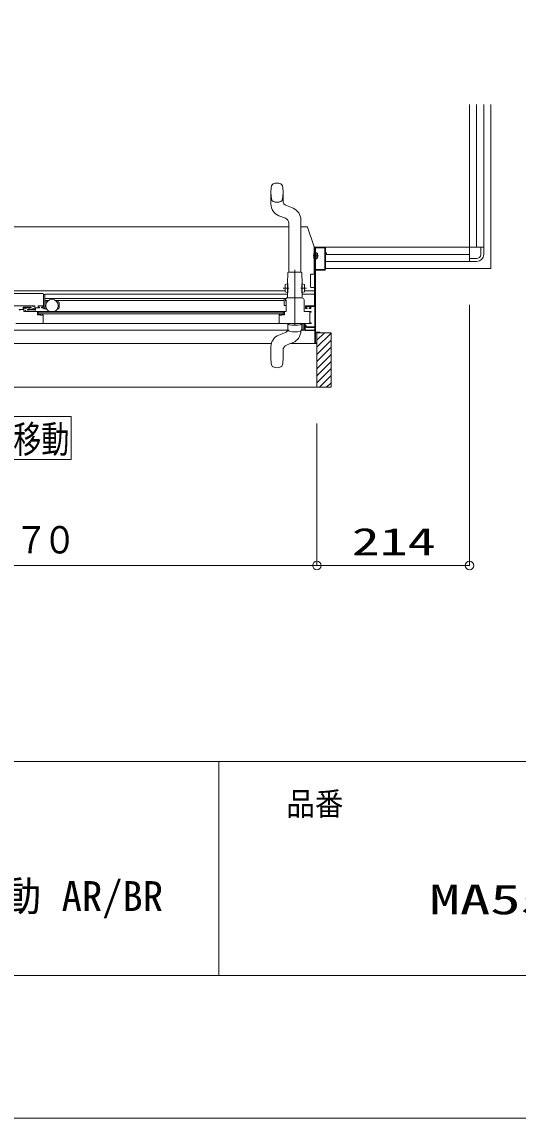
# Model space of a CAD drawing. Units: millimetres on the paper. Extents: x -305 to 305, y -152 to 152.
# Drawn here: x -84.8 to -50, y -148.5 to -71.6 of the extents above; entities that cross this region are included whole.
import ezdxf
from ezdxf.enums import TextEntityAlignment as Align

# ---------------------------------------------------------------- set-up
doc = ezdxf.new("R2010")
doc.units = ezdxf.units.MM
for name, pattern in [('DASHED2', [3, 2, -1]), ('LONG_CHAIN', [21, 18, -1, 1, -1]), ('LONG_DOUBLE_CHAIN', [21.8, 18, -1, 0.6, -0.6, 0.6, -1])]:
    doc.linetypes.add(name, pattern=pattern)
for name, color, linetype, lineweight in [('0-0_0', 7, 'Continuous', 9), ('0-1_VIEW0001', 7, 'Continuous', 9), ('0-2_1図面枠', 7, 'Continuous', 9), ('0-3_図面枠', 3, 'Continuous', 9), ('0-4_DEFPOINTS', 7, 'Continuous', 9)]:
    doc.layers.add(name, color=color, linetype=linetype, lineweight=lineweight)
doc.styles.add('ＭＳ ゴシック', font='')
doc.styles.get('ＭＳ ゴシック').set_extended_font_data('MS Gothic')

# ---------------------------------------------------------------- blocks, each defined once
blk = doc.blocks.new('_ORIGIN')
at = {"layer": '0-0_0'}
blk.add_line((0, 0), (-1, 0), dxfattribs=at)
blk.add_circle((0, 0), 0.5, dxfattribs=at)

msp = doc.modelspace()

# ---------------------------------------------------------------- linework, layer by layer
at = {"layer": '0-0_0'}
msp.add_line((-71.017, -123.498), (-71.017, -138.498), dxfattribs=at)
at = {"layer": '0-1_VIEW0001'}
for p, q in [((-53.434, -88.426), (-53.434, -77.426)), ((-52.934, -87.426), (-52.934, -77.426)), ((-52.434, -77.426), (-52.434, -87.426)), ((-52.434, -87.426), (-52.434, -77.426)), ((-64.319, -89.274), (-64.319, -87.392)), ((-52.434, -87.426), (-64.319, -87.426)), ((-64.319, -87.426), (-63.584, -87.426)), ((-64.234, -88.966), (-64.234, -87.486)), ((-64.219, -87.471), (-63.594, -87.471)), ((-63.579, -87.486), (-63.579, -88.966)), ((-63.534, -87.476), (-63.534, -87.826)), ((-52.834, -87.426), (-52.434, -87.426)), ((-52.634, -87.426), (-52.634, -87.926)), ((-52.434, -87.426), (-52.434, -87.926)), ((-64.322, -87.726), (-64.309, -87.726)), ((-64.284, -87.726), (-64.304, -87.726)), ((-64.284, -88.326), (-64.304, -88.326)), ((-64.269, -87.809), (-64.25, -87.809)), ((-64.269, -88.244), (-64.25, -88.244)), ((-64.134, -87.851), (-64.213, -87.792)), ((-64.134, -88.201), (-64.213, -88.261)), ((-64.134, -88.201), (-64.134, -87.851)), ((-64.084, -87.851), (-64.134, -87.851)), ((-64.084, -88.201), (-64.134, -88.201)), ((-64.084, -87.851), (-64.084, -88.201)), ((-63.534, -87.826), (-63.459, -87.826)), ((-63.534, -87.866), (-63.534, -88.976)), ((-53.434, -87.926), (-63.534, -87.926)), ((-53.434, -88.426), (-53.434, -88.026)), ((-52.934, -88.226), (-53.434, -88.226)), ((-63.594, -88.981), (-64.219, -88.981)), ((-63.534, -88.426), (-53.434, -88.426)), ((-53.434, -88.426), (-63.534, -88.426)), ((-53.434, -88.426), (-52.934, -88.426)), ((-64.584, -90.202), (-64.584, -89.364)), ((-64.369, -89.315), (-64.534, -89.315)), ((-64.307, -91.526), (-64.307, -89.255)), ((-103.434, -90.676), (-83.359, -90.676)), ((-64.307, -90.252), (-64.535, -90.252)), ((-83.309, -91.566), (-83.309, -90.726)), ((-83.239, -90.741), (-83.284, -90.741)), ((-83.214, -91.711), (-83.214, -90.727)), ((-83.046, -91.246), (-83.214, -91.246)), ((-82.966, -91.172), (-83.209, -91.172)), ((-66.434, -91.172), (-82.462, -91.172)), ((-82.264, -91.246), (-82.382, -91.246)), ((-82.214, -91.686), (-82.214, -91.296)), ((-66.344, -91.186), (-66.284, -91.186)), ((-66.319, -91.151), (-66.299, -91.151)), ((-66.284, -91.166), (-66.284, -91.911)), ((-53.434, -91.466), (-53.434, -109.746)), ((-103.643, -91.526), (-84.059, -91.526)), ((-66.299, -91.926), (-84.559, -91.926)), ((-84.434, -91.813), (-84.434, -91.816)), ((-84.419, -91.831), (-84.404, -91.831)), ((-84.385, -91.816), (-83.934, -91.816)), ((-84.251, -91.686), (-84.324, -91.686)), ((-84.074, -91.776), (-84.269, -91.776)), ((-84.192, -91.654), (-84.244, -91.684)), ((-84.059, -91.536), (-84.059, -91.576)), ((-84.059, -91.751), (-84.059, -91.761)), ((-84.049, -91.586), (-84.029, -91.586)), ((-84.019, -91.576), (-84.019, -91.536)), ((-84.019, -91.761), (-84.019, -91.751)), ((-84.009, -91.526), (-83.929, -91.526)), ((-83.929, -91.776), (-84.004, -91.776)), ((-83.914, -91.541), (-83.914, -91.761)), ((-83.914, -91.831), (-83.894, -91.831)), ((-83.869, -91.806), (-83.869, -91.681)), ((-83.854, -91.666), (-83.609, -91.666)), ((-83.739, -91.981), (-66.404, -91.981)), ((-83.689, -92.106), (-83.689, -91.981)), ((-83.689, -92.106), (-66.454, -92.106)), ((-83.684, -91.611), (-83.684, -91.551)), ((-83.609, -91.626), (-83.669, -91.626)), ((-83.659, -91.526), (-83.384, -91.526)), ((-83.599, -91.656), (-83.599, -91.636)), ((-83.53, -92.165), (-83.492, -92.18)), ((-83.486, -92.181), (-83.414, -92.181)), ((-83.449, -91.636), (-83.449, -91.656)), ((-83.409, -91.626), (-83.439, -91.626)), ((-83.439, -91.666), (-83.409, -91.666)), ((-83.434, -91.676), (-83.329, -91.676)), ((-83.389, -92.156), (-83.389, -92.151)), ((-83.379, -92.141), (-83.378, -92.141)), ((-83.371, -92.144), (-83.356, -92.152)), ((-83.359, -91.551), (-83.359, -91.576)), ((-83.349, -92.165), (-83.349, -92.731)), ((-83.304, -91.711), (-83.304, -91.701)), ((-83.239, -91.736), (-83.279, -91.736)), ((-83.239, -91.736), (-83.101, -91.736)), ((-82.328, -91.736), (-82.264, -91.736)), ((-66.773, -92.144), (-66.787, -92.152)), ((-66.764, -92.141), (-66.765, -92.141)), ((-66.754, -92.156), (-66.754, -92.151)), ((-66.657, -92.181), (-66.729, -92.181)), ((-66.613, -92.165), (-66.652, -92.18)), ((-66.414, -92.161), (-66.595, -92.161)), ((-66.454, -92.106), (-66.454, -91.981)), ((-66.409, -91.524), (-66.284, -91.524)), ((-66.404, -91.981), (-66.404, -92.151)), ((-64.574, -91.926), (-65.034, -91.926)), ((-65.004, -91.932), (-65.004, -91.931)), ((-64.559, -91.576), (-64.559, -91.726)), ((-64.574, -92.776), (-85.259, -92.776)), ((-83.339, -92.741), (-83.319, -92.741)), ((-83.309, -92.751), (-83.309, -92.776)), ((-66.184, -92.776), (-66.184, -92.851)), ((-66.184, -92.851), (-66.166, -93.199)), ((-65.202, -93.199), (-65.184, -92.851)), ((-65.184, -92.851), (-65.184, -92.776)), ((-65.004, -93.211), (-65.004, -92.776)), ((-64.957, -92.777), (-64.957, -93.256)), ((-64.859, -93.001), (-64.284, -93.001)), ((-122.434, -93.237), (-66.155, -93.237)), ((-66.806, -93.589), (-66.346, -93.406)), ((-66.075, -93.312), (-66.076, -93.312)), ((-65.21, -93.237), (-64.309, -93.237)), ((-65.206, -93.224), (-65.104, -93.224)), ((-64.957, -93.256), (-64.859, -93.276)), ((-64.854, -93.276), (-64.557, -93.276)), ((-64.557, -93.256), (-64.332, -93.256)), ((-64.557, -93.276), (-64.557, -93.256)), ((-64.307, -93.231), (-64.307, -93.196)), ((-63.134, -93.426), (-64.234, -93.426)), ((-64.234, -93.426), (-64.234, -94.126)), ((-63.949, -93.426), (-64.219, -93.426)), ((-64.134, -97.247), (-64.134, -93.426)), ((-64.134, -93.946), (-63.614, -93.426)), ((-64.134, -94.446), (-63.134, -93.447)), ((-63.134, -97.247), (-63.134, -93.426)), ((-122.434, -94.177), (-67.33, -94.177)), ((-67.359, -95.201), (-67.359, -94.402)), ((-66.272, -94.291), (-66.07, -94.211)), ((-64.134, -94.178), (-65.988, -94.178)), ((-64.234, -94.126), (-64.134, -94.126)), ((-64.134, -94.946), (-63.134, -93.946)), ((-64.134, -94.141), (-64.134, -94.161)), ((-64.134, -95.446), (-63.134, -94.447)), ((-66.509, -94.64), (-66.509, -95.201)), ((-64.134, -95.947), (-63.134, -94.947)), ((-64.134, -96.441), (-63.134, -95.441)), ((-64.134, -96.936), (-63.134, -95.936)), ((-63.95, -97.247), (-63.134, -96.431)), ((-123.609, -97.247), (-63.134, -97.247)), ((-63.455, -97.247), (-63.134, -96.926)), ((-105.372, -99.309), (-81.372, -99.309)), ((-81.372, -102.309), (-81.372, -99.309)), ((-64.134, -99.787), (-64.134, -109.746)), ((-64.134, -99.787), (-64.134, -109.746)), ((-105.372, -102.309), (-81.372, -102.309)), ((-64.734, -109.746), (-122.029, -109.746)), ((-54.034, -109.746), (-63.534, -109.746))]:
    msp.add_line(p, q, dxfattribs=at)
at = {"layer": '0-1_VIEW0001', "linetype": 'LONG_DOUBLE_CHAIN'}
for p, q in [((-51.934, -77.426), (-51.934, -88.926)), ((-64.404, -88.026), (-64.036, -88.026)), ((-63.534, -88.926), (-51.934, -88.926))]:
    msp.add_line(p, q, dxfattribs=at)
at = {"layer": '0-1_VIEW0001', "color": 5}
for p, q in [((-67.36, -83.601), (-67.36, -84.401)), ((-66.51, -83.601), (-66.51, -84.163)), ((-65.813, -84.694), (-66.273, -84.511)), ((-66.347, -85.396), (-66.807, -85.214)), ((-66.11, -86.002), (-101.549, -86.002)), ((-66.11, -89.176), (-66.11, -85.745)), ((-65.26, -89.176), (-65.26, -85.507)), ((-64.854, -85.992), (-65.26, -85.992)), ((-64.319, -87.392), (-64.807, -86.025)), ((-66.191, -89.976), (-66.185, -89.226)), ((-66.135, -89.176), (-65.235, -89.176)), ((-65.185, -89.226), (-65.178, -89.984)), ((-66.356, -90.477), (-102.549, -90.477)), ((-66.352, -90.05), (-66.356, -90.55)), ((-66.202, -90.601), (-66.356, -90.55)), ((-66.197, -90.001), (-66.352, -90.05)), ((-66.202, -90.626), (-66.196, -89.976)), ((-66.202, -90.626), (-66.187, -90.626)), ((-66.2, -90.976), (-66.197, -90.626)), ((-66.196, -89.976), (-66.181, -89.976)), ((-66.187, -90.626), (-66.181, -89.976)), ((-65.183, -90.619), (-65.189, -89.984)), ((-65.189, -89.984), (-65.173, -89.984)), ((-65.168, -90.619), (-65.183, -90.619)), ((-65.168, -90.619), (-65.173, -89.984)), ((-65.173, -90.001), (-65.018, -90.05)), ((-65.173, -90.619), (-65.17, -90.976)), ((-65.168, -90.601), (-65.013, -90.55)), ((-65.018, -90.05), (-65.013, -90.55)), ((-64.307, -90.477), (-65.014, -90.477)), ((-83.209, -90.727), (-66.198, -90.727)), ((-83.209, -91.032), (-66.429, -91.032)), ((-66.434, -91.046), (-66.434, -91.501)), ((-66.409, -91.024), (-66.307, -91.024)), ((-66.344, -91.186), (-66.344, -91.126)), ((-66.334, -91.126), (-66.334, -91.136)), ((-65.184, -90.976), (-66.185, -90.976)), ((-65.186, -90.976), (-65.184, -90.976)), ((-65.172, -90.727), (-64.307, -90.727)), ((-65.034, -91.926), (-65.034, -91.126)), ((-66.07, -94.211), (-65.813, -94.109))]:
    msp.add_line(p, q, dxfattribs=at)
at = {"layer": '0-1_VIEW0001', "color": 2}
for p, q in [((-64.078, -87.704), (-64.078, -87.704)), ((-64.033, -88.146), (-64.033, -88.146)), ((-63.896, -88.194), (-63.896, -88.194)), ((-63.863, -88.064), (-63.864, -88.064))]:
    msp.add_line(p, q, dxfattribs=at)
at = {"layer": '0-1_VIEW0001', "color": 5, "linetype": 'LONG_CHAIN'}
for p, q in [((-65.685, -92.907), (-65.685, -89.015)), ((-65.685, -92.907), (-65.685, -89.015)), ((-65.685, -92.907), (-65.685, -89.188)), ((-65.685, -92.907), (-65.685, -89.188)), ((-66.116, -90.302), (-66.504, -90.299)), ((-65.254, -90.302), (-64.865, -90.299))]:
    msp.add_line(p, q, dxfattribs=at)
at = {"layer": '0-1_VIEW0001'}
for points in [[(-64.559, -91.726), (-64.679, -91.726), (-64.679, -91.676), (-64.604, -91.676), (-64.604, -91.576), (-64.889, -91.576), (-64.889, -91.676), (-64.829, -91.676), (-64.829, -91.726), (-64.934, -91.726), (-64.934, -91.526), (-64.284, -91.526), (-64.284, -87.426)], [(-63.584, -87.426), (-63.549, -87.441), (-63.534, -87.476)], [(-63.459, -87.826), (-63.459, -87.866), (-63.534, -87.866)], [(-63.584, -89.026), (-64.229, -89.026), (-64.229, -93.386), (-63.934, -93.386), (-63.934, -93.426)], [(-63.534, -88.976), (-63.549, -89.012), (-63.584, -89.026)], [(-64.369, -89.315), (-64.367, -89.315), (-64.36, -89.315), (-64.348, -89.312), (-64.336, -89.306), (-64.327, -89.298), (-64.321, -89.287), (-64.32, -89.279), (-64.319, -89.274)], [(-83.309, -90.726), (-83.324, -90.691), (-83.359, -90.676)], [(-66.299, -91.151), (-66.289, -91.156), (-66.284, -91.166)], [(-84.934, -91.826), (-85.019, -91.826), (-85.019, -91.786), (-84.749, -91.786), (-84.749, -91.626), (-84.199, -91.626)], [(-84.599, -91.701), (-84.599, -91.666), (-84.704, -91.666), (-84.704, -91.926), (-84.599, -91.926), (-84.599, -91.866), (-84.559, -91.866), (-84.559, -91.926)], [(-84.559, -91.701), (-84.579, -91.721), (-84.599, -91.701)], [(-84.344, -91.666), (-84.559, -91.666), (-84.559, -91.701)], [(-84.427, -91.8), (-84.432, -91.805), (-84.434, -91.813)], [(-84.434, -91.816), (-84.43, -91.827), (-84.419, -91.831)], [(-84.292, -91.766), (-84.369, -91.766), (-84.427, -91.8)], [(-84.404, -91.831), (-84.398, -91.829), (-84.395, -91.824), (-84.391, -91.818), (-84.385, -91.816)], [(-84.324, -91.686), (-84.331, -91.683), (-84.334, -91.676), (-84.337, -91.669), (-84.344, -91.666)], [(-84.269, -91.776), (-84.275, -91.775), (-84.28, -91.771), (-84.285, -91.768), (-84.292, -91.766)], [(-84.244, -91.684), (-84.247, -91.686), (-84.251, -91.686)], [(-84.199, -91.626), (-84.185, -91.637), (-84.192, -91.654)], [(-84.059, -91.761), (-84.064, -91.772), (-84.074, -91.776)], [(-84.069, -91.526), (-84.062, -91.529), (-84.059, -91.536)], [(-84.059, -91.576), (-84.056, -91.583), (-84.049, -91.586)], [(-84.019, -91.751), (-84.039, -91.731), (-84.059, -91.751)], [(-84.029, -91.586), (-84.022, -91.583), (-84.019, -91.576)], [(-84.019, -91.536), (-84.016, -91.529), (-84.009, -91.526)], [(-84.004, -91.776), (-84.015, -91.772), (-84.019, -91.761)], [(-83.934, -91.816), (-83.927, -91.818), (-83.924, -91.824)], [(-83.929, -91.526), (-83.919, -91.531), (-83.914, -91.541)], [(-83.914, -91.761), (-83.919, -91.772), (-83.929, -91.776)], [(-83.924, -91.824), (-83.92, -91.829), (-83.914, -91.831)], [(-83.894, -91.831), (-83.877, -91.824), (-83.869, -91.806)], [(-83.869, -91.681), (-83.865, -91.671), (-83.854, -91.666)], [(-83.739, -91.981), (-83.739, -92.161), (-83.549, -92.161)], [(-83.684, -91.551), (-83.677, -91.534), (-83.659, -91.526)], [(-83.669, -91.626), (-83.68, -91.622), (-83.684, -91.611)], [(-83.599, -91.636), (-83.602, -91.629), (-83.609, -91.626)], [(-83.609, -91.666), (-83.602, -91.663), (-83.599, -91.656)], [(-83.549, -92.161), (-83.539, -92.162), (-83.53, -92.165)], [(-83.492, -92.18), (-83.489, -92.181), (-83.486, -92.181)], [(-83.439, -91.626), (-83.446, -91.629), (-83.449, -91.636)], [(-83.449, -91.656), (-83.446, -91.663), (-83.439, -91.666)], [(-83.414, -92.181), (-83.397, -92.174), (-83.389, -92.156)], [(-83.409, -91.666), (-83.339, -91.637), (-83.309, -91.566)], [(-83.359, -91.576), (-83.374, -91.612), (-83.409, -91.626)], [(-83.389, -92.151), (-83.386, -92.144), (-83.379, -92.141)], [(-83.384, -91.526), (-83.367, -91.534), (-83.359, -91.551)], [(-83.378, -92.141), (-83.374, -92.142), (-83.371, -92.144)], [(-83.356, -92.152), (-83.351, -92.157), (-83.349, -92.165)], [(-66.794, -92.165), (-66.794, -92.741), (-66.834, -92.741), (-66.834, -92.776)], [(-66.787, -92.152), (-66.792, -92.157), (-66.794, -92.165)], [(-66.765, -92.141), (-66.769, -92.142), (-66.773, -92.144)], [(-66.754, -92.151), (-66.757, -92.144), (-66.764, -92.141)], [(-66.729, -92.181), (-66.747, -92.174), (-66.754, -92.156)], [(-66.652, -92.18), (-66.654, -92.181), (-66.657, -92.181)], [(-66.595, -92.161), (-66.604, -92.162), (-66.613, -92.165)], [(-66.404, -92.151), (-66.407, -92.158), (-66.414, -92.161)], [(-66.284, -91.911), (-66.289, -91.922), (-66.299, -91.926)], [(-64.544, -92.726), (-64.634, -92.726), (-64.634, -91.976), (-64.544, -91.976)], [(-64.544, -91.976), (-64.537, -91.973), (-64.534, -91.966), (-64.546, -91.938), (-64.574, -91.926)], [(-64.284, -93.001), (-64.284, -91.576), (-64.559, -91.576)], [(-83.349, -92.731), (-83.346, -92.738), (-83.339, -92.741)], [(-83.319, -92.741), (-83.312, -92.744), (-83.309, -92.751)], [(-65.104, -92.776), (-65.104, -93.226), (-65.019, -93.226)], [(-64.934, -92.976), (-64.934, -92.926), (-64.884, -92.926), (-64.884, -92.976)], [(-64.859, -93.051), (-64.912, -93.029), (-64.934, -92.976)], [(-64.884, -92.976), (-64.877, -92.994), (-64.859, -93.001)], [(-64.574, -92.776), (-64.546, -92.765), (-64.534, -92.736), (-64.537, -92.729), (-64.544, -92.726)], [(-64.284, -94.178), (-64.284, -93.051), (-64.859, -93.051)]]:
    msp.add_lwpolyline(points, dxfattribs=at)
at = {"layer": '0-1_VIEW0001', "color": 5}
for points in [[(-66.334, -91.136), (-66.33, -91.147), (-66.319, -91.151)], [(-65.034, -91.126), (-65.078, -91.02), (-65.184, -90.976)]]:
    msp.add_lwpolyline(points, dxfattribs=at)
at = {"layer": '0-1_VIEW0001'}
msp.add_circle((-82.714, -91.531), 0.438, dxfattribs=at)
at = {"layer": '0-1_VIEW0001', "color": 5}
for centre, radius, start, end in [((-67.117, -83.167), 0.2, 115.33997, 168.65878), ((-66.935, -83.551), 0.625, 64.66002, 115.33998), ((-66.753, -83.167), 0.2, 11.34122, 64.66003), ((-64.953, -83.601), 2.408, 168.65878, 180), ((-68.918, -83.601), 2.408, 359.99999, 11.34122), ((-66.485, -84.401), 0.875, 180, 248.39643), ((-66.135, -84.163), 0.375, 180, 248.39643), ((-66.135, -85.507), 0.875, 0, 68.39643), ((-66.485, -85.745), 0.375, 0, 68.39643), ((-64.854, -86.042), 0.05, 19.65382, 90), ((-66.135, -89.226), 0.05, 90, 180), ((-65.235, -89.226), 0.05, 0, 90), ((-66.409, -91.049), 0.025, 90, 180), ((-66.409, -91.049), 0.025, 90, 180), ((-66.184, -91.126), 0.16, 140.16156, 180), ((-66.184, -91.126), 0.15, 89.54804, 180), ((-66.081, -92.81), 0.0485, 177.50278, 257.3444), ((-65.685, -90.573), 2.321, 259.91461, 280.08539), ((-65.289, -92.81), 0.0485, 282.6556, 2.49722), ((-66.135, -93.296), 0.875, 291.60356, 0)]:
    msp.add_arc(centre, radius, start, end, dxfattribs=at)
at = {"layer": '0-1_VIEW0001', "color": 5, "linetype": 'DASHED2'}
for centre, radius, start, end in [((-64.953, -83.601), 2.408, 180, 191.34122), ((-68.918, -83.601), 2.408, 348.65878, 359.99999), ((-67.117, -84.035), 0.2, 191.34122, 244.66003), ((-66.935, -83.651), 0.625, 244.66002, 295.33998), ((-66.753, -84.035), 0.2, 295.33997, 348.65878)]:
    msp.add_arc(centre, radius, start, end, dxfattribs=at)
at = {"layer": '0-1_VIEW0001'}
for centre, radius, start, end in [((-64.219, -87.486), 0.015, 90, 180), ((-63.594, -87.486), 0.015, 0, 90), ((-63.056, -88.026), 1.303, 167.57603, 192.42397), ((-64.304, -87.751), 0.025, 90, 167.57603), ((-64.304, -88.301), 0.025, 192.42397, 270), ((-64.269, -87.794), 0.015, 180, 270), ((-64.269, -88.259), 0.015, 90, 180), ((-64.25, -87.794), 0.015, 270, 340.52878), ((-64.25, -88.259), 0.015, 19.47122, 90), ((-64.222, -87.804), 0.015, 52.83915, 160.52878), ((-64.222, -88.249), 0.015, 199.47122, 307.16085), ((-52.934, -87.926), 0.5, 270, 0), ((-52.934, -87.926), 0.3, 270, 0), ((-64.219, -88.966), 0.015, 180, 270), ((-63.594, -88.966), 0.015, 270, 0), ((-64.534, -89.365), 0.05, 90, 180), ((-64.534, -90.202), 0.05, 180, 270), ((-83.284, -90.726), 0.015, 180, 270), ((-83.239, -90.766), 0.025, 0, 90), ((-82.264, -91.296), 0.05, 0, 90), ((-83.329, -91.701), 0.025, 0, 90), ((-83.279, -91.711), 0.025, 180, 270), ((-83.239, -91.711), 0.025, 270, 0), ((-82.264, -91.686), 0.05, 270, 0), ((-66.409, -91.499), 0.025, 180, 270), ((-66.409, -91.499), 0.025, 180, 270), ((-66.484, -94.402), 0.875, 111.60356, 180), ((-66.484, -93.058), 0.375, 291.60356, 330.89599), ((-66.041, -93.192), 0.125, 183.00101, 254.05719), ((-65.684, -91.946), 1.421, 254.0189, 285.98299), ((-65.327, -93.192), 0.125, 285.94619, 356.99891), ((-65.019, -93.211), 0.015, 270, 0), ((-64.854, -93.251), 0.025, 258.69007, 270), ((-64.332, -93.231), 0.025, 270, 0), ((-66.134, -94.64), 0.375, 111.60356, 180), ((-64.952, -95.201), 2.408, 180, 191.34122), ((-68.917, -95.201), 2.408, 348.65878, 0), ((-67.116, -95.635), 0.2, 191.34122, 244.66003), ((-66.934, -95.251), 0.625, 244.66002, 295.33998), ((-66.752, -95.635), 0.2, 295.33997, 348.65878)]:
    msp.add_arc(centre, radius, start, end, dxfattribs=at)
at = {"layer": '0-1_VIEW0001', "color": 2}
msp.add_arc((-65.685, -90.573), 2.321, 259.91461, 280.08539, dxfattribs=at)
at = {"layer": '0-3_図面枠'}
msp.add_line((-291.017, -123.498), (108.983, -123.498), dxfattribs=at)
msp.add_lwpolyline([(-291.017, -138.498), (108.983, -138.498), (108.983, 138.502), (-291.017, 138.502)], close=True, dxfattribs=at)
at = {"layer": '0-4_DEFPOINTS'}
msp.add_line((118.983, -148.498), (-301.017, -148.498), dxfattribs=at)

# ---------------------------------------------------------------- block references
at = {"layer": '0-1_VIEW0001', "xscale": 0.6, "yscale": 0.6}
for p in [(-64.134, -109.746), (-53.434, -109.746)]:
    msp.add_blockref('_ORIGIN', p, dxfattribs=at)
at = {"layer": '0-1_VIEW0001', "xscale": 0.6, "yscale": 0.6, "rotation": 180}
msp.add_blockref('_ORIGIN', (-64.134, -109.746), dxfattribs=at)

# ---------------------------------------------------------------- texts
at = {"layer": '0-1_VIEW0001', "style": 'ＭＳ ゴシック'}
for s, width, p in [('ドア位置ＡＲ\u3000２００移動', 0.75, (-105.086, -102.429)), ('７', 0.9, (-85.349, -109.48)), ('０', 0.9, (-83.361, -109.48)), ('214', 1.5, (-61.693, -109.607))]:
    msp.add_text(s, height=1.921, dxfattribs=dict(at, width=width)).set_placement(p, align=Align.BOTTOM_LEFT)
at = {"layer": '0-2_1図面枠', "style": 'ＭＳ ゴシック'}
for s, height, width, p in [('品番', 1.628, 0.9, (-66.276, -127.759)), ('MA55', 2.089, 1.5, (-56.239, -134.836))]:
    msp.add_text(s, height=height, dxfattribs=dict(at, width=width)).set_placement(p, align=Align.BOTTOM_LEFT)
msp.add_text('ノウム 集合 平面図（ミラーなし、シャワーフックプラン） 1418 ドア位置移動 AR/BR', height=2.092, dxfattribs=at).set_placement((-186.165, -134.602), align=Align.BOTTOM_LEFT)

doc.saveas('drawing.dxf')
